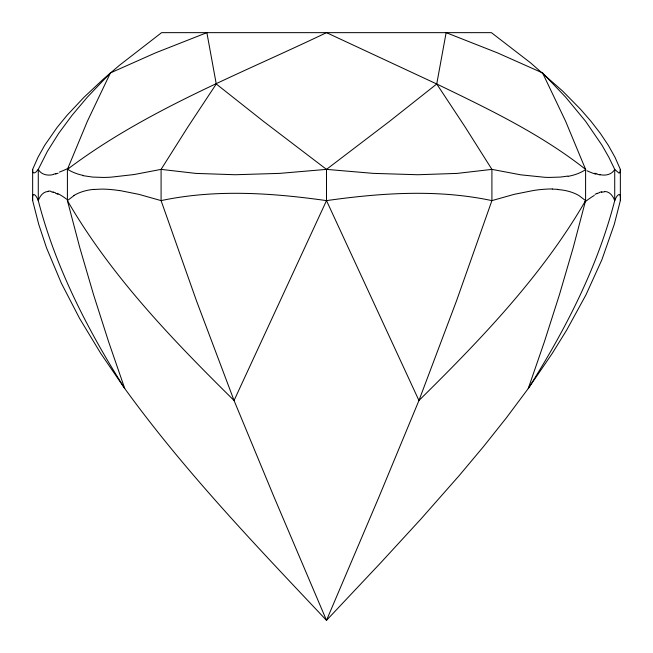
<?xml version="1.0" encoding="UTF-8"?>
<svg xmlns="http://www.w3.org/2000/svg" width="653" height="653" viewBox="0 0 653 653"><rect width="100%" height="100%" fill="white"/><g stroke="black" fill="none" stroke-linecap="round" stroke-linejoin="round"><path stroke-width="0.98" d="M32.65 200.618C31.711 190.684 36.095 194.61 38.282 200.618C55.603 267.812 87.82 330.124 124.731 388.502C184.938 471.637 256.229 545.818 326.5 620.35L380.977 562.502L420.867 519.086L459.165 475.629L483.481 446.619L506.581 417.585L528.269 388.502L552.209 353.461L566.69 330.059L585.953 294.878L601.935 259.616L614.302 224.257L620.35 200.618L620.35 169.38L615.053 157.373L608.343 145.358L600.295 133.326L590.981 121.278L580.484 109.214L562.666 91.085L530.603 62.876L491.407 32.65L161.593 32.65L119.344 65.39L103.492 78.989L84.131 97.134L67.12 115.246L57.211 127.302L44.657 145.358L37.947 157.373L32.65 169.38L32.65 200.618L38.698 224.257L46.518 247.838L61.341 283.141L79.544 318.338L100.791 353.461L124.731 388.502L108.61 341.764L93.616 294.878L79.846 247.838L67.406 200.618L67.406 169.38L87.371 121.278L110.422 72.924L155.675 52.811L206.87 32.65L216.257 83.992L263.592 121.442L326.5 169.38L373.41 173.38L417.789 174.735L457.133 173.404L491.913 169.38L520.776 174.833L544.806 177.298A111.124 65.88 18.6 0 0 549.442 177.428L560.356 177.077L567.939 176.081M620.35 169.38L620.04 172.221L619.068 173.167L614.718 169.38L608.906 157.373L602.082 145.358L585.586 121.278L565.629 97.134L542.578 72.924L497.325 52.811L446.13 32.65L436.743 83.992L389.408 121.442L326.5 169.38L279.59 173.38L235.211 174.735L195.867 173.404L161.087 169.38L134.061 174.547L111.328 177.134A115.206 68.328 -18.6 0 1 103.541 177.453L92.644 177.077L82.653 175.6M48.346 191.476C43.204 191.46 39.841 196.218 38.282 200.618L38.282 169.38L47.383 151.365L58.713 133.326L72.091 115.246L87.371 97.134L110.422 72.924M326.5 169.38L326.5 200.618L234.052 400.501L273.974 496.843L326.5 620.35L379.026 496.843L418.948 400.501L456.488 300.919L491.913 200.618L491.913 169.38L464.993 126.78L436.743 83.992L326.5 32.65C238.541 74.785 145.79 110.218 67.406 169.38M216.257 83.992L188.007 126.78L161.087 169.38L161.087 200.618L196.512 300.919L234.052 400.501C172.327 339.544 111.132 276.17 67.406 200.618L74.05 195.557M38.176 169.502L37.409 170.392M37.27 170.555C35.433 173.461 31.785 174.457 32.65 169.38M595.005 194.374L597.242 193.272M58.125 173.216L55.57 174M599.715 192.3L601.829 191.737M53.252 174.555C47.824 176 41.131 174.726 38.282 169.38M119.581 190.505L138.836 194.341L161.087 200.618C215.474 189.027 271.86 192.896 326.5 200.618C381.14 192.896 437.526 189.027 491.913 200.618L514.164 194.341L533.419 190.505A105.574 74.809 -25.8 0 1 552.324 188.954M93.901 189.468L102.121 189.084A106.635 75.422 25.7 0 1 119.597 190.619M552.275 189.092L557.76 189.346M604.654 191.476C609.796 191.46 613.159 196.218 614.718 200.618C597.397 267.812 565.18 330.124 528.269 388.502L544.39 341.764L559.384 294.878L573.154 247.838L585.594 200.618L585.594 169.38L565.629 121.278L542.578 72.924M599.748 174.555C605.176 176 611.869 174.718 614.718 169.38L614.718 200.618C616.905 194.61 621.289 190.684 620.35 200.618M51.171 191.737L53.285 192.3M597.43 174L594.875 173.216M55.758 193.272L57.995 194.374M436.743 83.992C488.215 108.871 540.472 133.792 585.594 169.38M326.5 200.618L418.948 400.501C480.673 339.544 541.868 276.17 585.594 200.618L578.95 195.557A59.774 42.363 -25.8 0 0 557.67 189.55M57.284 193.312A68.908 14.709 50.5 0 1 66.63 199.206M73.936 195.451A59.39 42.29 26.4 0 1 93.869 189.378M48.126 191.158A104.741 23.557 52.7 0 1 50.812 191.215M53.056 191.982A81.07 17.786 51.3 0 1 55.497 192.88M584.81 202.03A68.908 13.942 -49.5 0 1 594.263 195.476M596.989 193.655A81.07 17.582 -50.9 0 1 599.495 192.627M601.429 192.325A104.741 23.304 -52 0 1 604.368 191.876M585.765 169.502A64.01 38.56 19.7 0 1 568.134 176.326M596.034 174.229A77.829 13.076 37 0 1 587.023 170.768M600.148 174.906A101.844 17.721 37.8 0 1 597.887 174.408M68.851 167.976A77.829 12.35 -36.2 0 1 59.399 172.098M82.866 175.355A63.872 38.127 -18.9 0 1 67.585 169.258M56.044 173.576A101.844 17.5 -37.5 0 1 53.677 174.188"/></g></svg>
